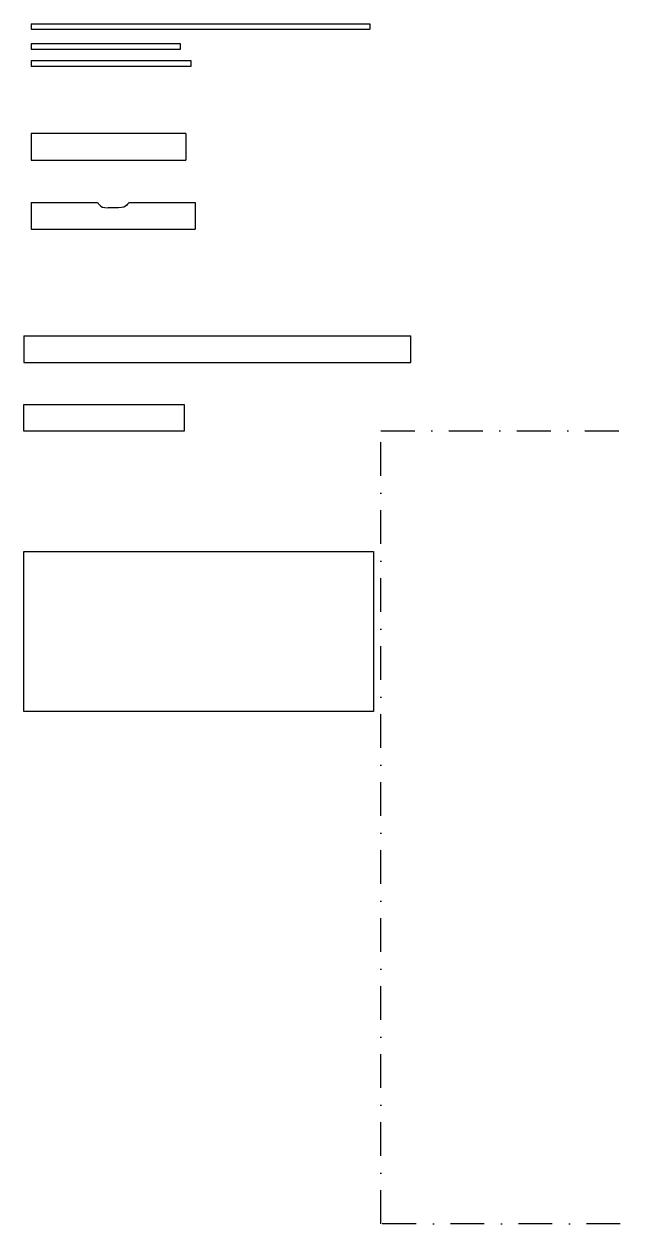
# Model space of a CAD drawing. Header units: millimetres. Extents: x -494 to 3469, y 484 to 2917.
# Drawn here: x 845.6 to 1070.9, y 901.9 to 1351.8 of the extents above; entities that cross this region are included whole.
import ezdxf

# ---------------------------------------------------------------- set-up
doc = ezdxf.new("R2010")
doc.units = ezdxf.units.MM
doc.linetypes.add('TRATTOPUNTO', pattern=[25.4, 12.7, -6.35, 0, -6.35])
doc.layers.add('particolari', color=2, linetype='Continuous')

msp = doc.modelspace()

# ---------------------------------------------------------------- linework, layer by layer
for p, q in [((848.34, 1351.85), (975.34, 1351.85)), ((848.34, 1351.85), (848.34, 1349.85)), ((975.34, 1351.85), (975.34, 1349.85)), ((848.34, 1349.85), (975.34, 1349.85)), ((904.34, 1344.41), (848.34, 1344.41)), ((848.34, 1344.41), (848.34, 1342.41)), ((848.34, 1342.41), (904.34, 1342.41)), ((848.34, 1342.41), (904.34, 1342.41)), ((904.34, 1342.41), (904.34, 1344.41)), ((906.34, 1310.82), (848.34, 1310.82)), ((848.34, 1310.82), (848.34, 1300.82)), ((906.34, 1310.82), (906.34, 1300.82)), ((848.34, 1300.82), (906.34, 1300.82)), ((848.34, 1284.9), (848.34, 1274.9)), ((848.34, 1284.9), (873.09, 1284.9)), ((881.04, 1282.91), (877.14, 1282.91)), ((885.09, 1284.9), (909.84, 1284.9)), ((909.84, 1284.9), (909.84, 1274.9)), ((848.34, 1274.9), (909.84, 1274.9)), ((845.64, 1234.9), (845.64, 1224.9)), ((845.64, 1234.9), (990.7, 1234.9)), ((990.7, 1224.9), (990.7, 1234.9)), ((845.64, 1224.9), (990.7, 1224.9)), ((845.64, 1209.17), (905.64, 1209.17)), ((845.64, 1199.17), (845.64, 1209.17)), ((905.64, 1209.17), (905.64, 1199.17)), ((905.64, 1199.17), (845.64, 1199.17))]:
    msp.add_line(p, q)
msp.add_lwpolyline([(848.34, 1338.08), (848.34, 1336.08), (908.34, 1336.08), (908.34, 1338.08), (848.34, 1338.08)])
msp.add_lwpolyline([(845.64, 1153.99), (976.64, 1153.99), (976.64, 1093.99), (845.64, 1093.99)], close=True)
for points in [[(873.09, 1284.9), (873.65, 1284.9), (873.65, 1282.91), (877.14, 1282.91)], [(885.09, 1284.9), (884.54, 1284.9), (884.54, 1282.91), (881.04, 1282.91)]]:
    msp.add_open_spline(points, degree=3)
at = {"layer": 'particolari', "linetype": 'TRATTOPUNTO'}
msp.add_lwpolyline([(979.42, 1199.34), (1349.66, 1199.34), (1349.66, 901.87), (979.42, 901.87)], close=True, dxfattribs=at)

doc.saveas('drawing.dxf')
